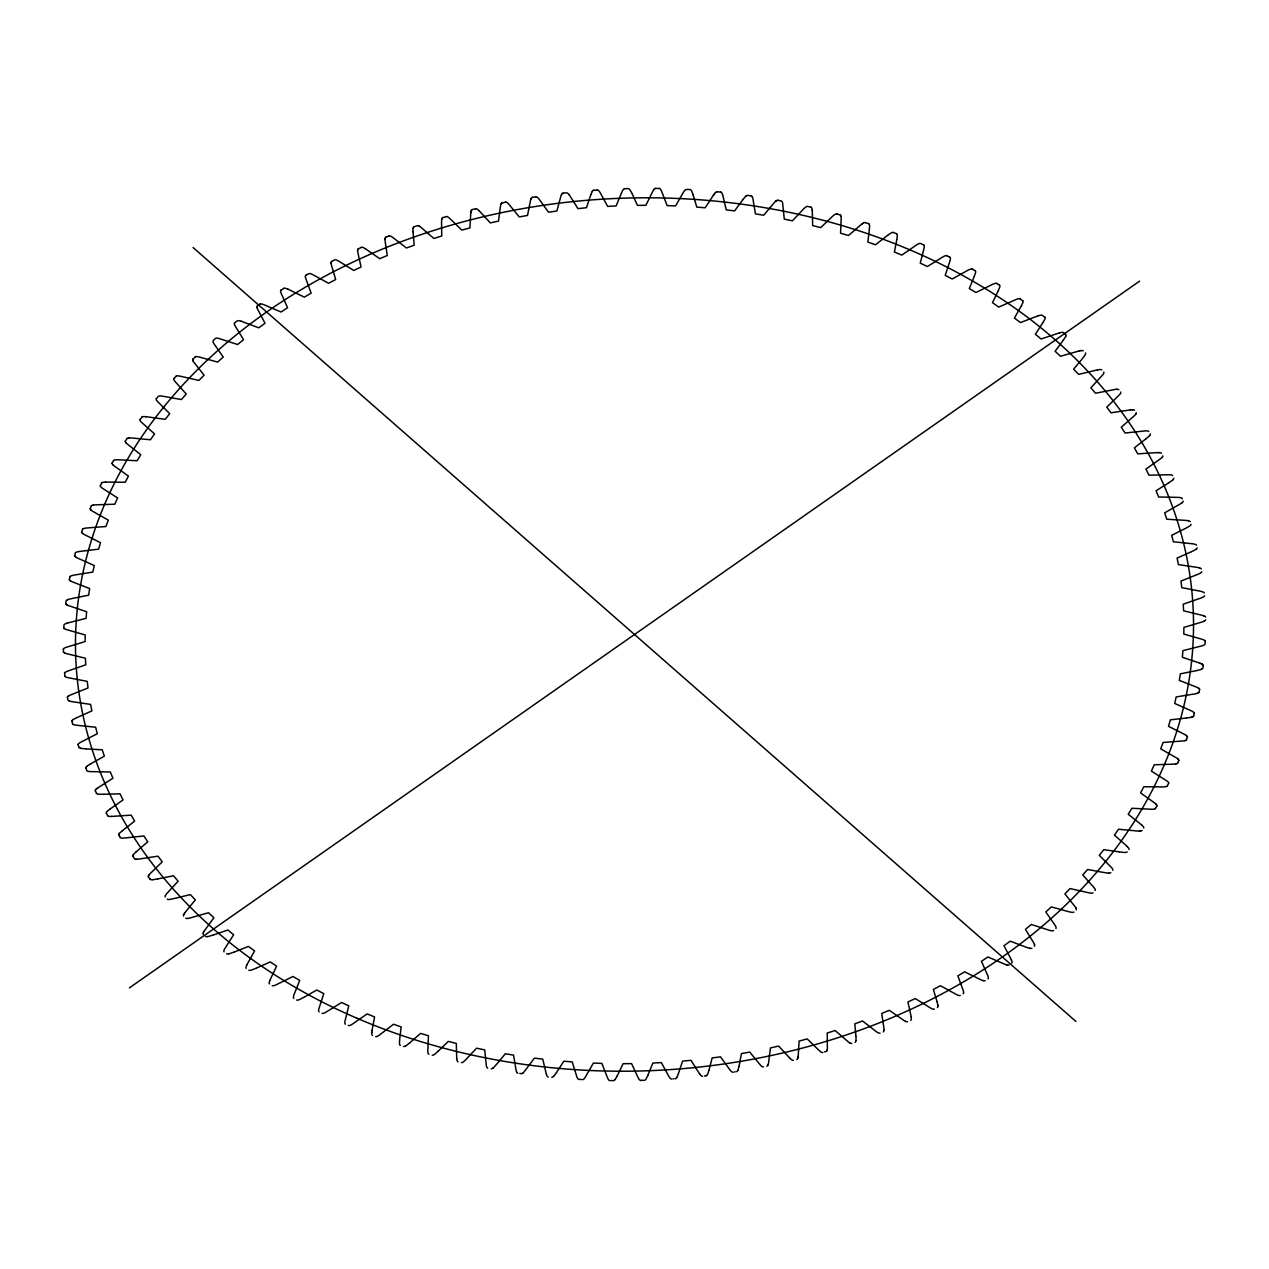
<?xml version="1.0" encoding="UTF-8"?>
<svg xmlns="http://www.w3.org/2000/svg" width="1269" height="1269" viewBox="0 0 1269 1269"><rect width="100%" height="100%" fill="white"/><g stroke="black" fill="none" stroke-linecap="round" stroke-linejoin="round"><path stroke-width="1.5" d="M441.549 222.567L441.612 220.616A20.812 16.243 -2.5 0 1 441.786 219.029L441.802 218.998M441.533 222.741L441.755 235.971L433.855 238.477L420.816 227.199A20.812 16.243 -2.5 0 0 419.325 226.136L419.293 226.12M63.815 627.695L63.942 625.014A2.855 2.221 -2.5 0 1 65.353 623.809A20.812 16.243 -2.5 0 1 67.241 623.158M1205.185 641.305L1205.058 643.986A2.855 2.221 -2.5 0 1 1203.646 645.191A20.812 16.243 -2.5 0 1 1201.759 645.905L1182.93 650.648L1182.359 657.263L1200.268 663.306M357.588 250.294L357.588 250.326A20.812 16.243 -2.5 0 0 357.747 251.912L361.062 266.998L353.75 270.456L338.506 261.017A20.812 16.243 -2.5 0 0 336.808 260.161L336.777 260.161A2.855 2.221 -2.5 0 0 334.635 259.859L331.764 261.462M399.592 1040.152L401.178 1026.938L393.533 1024.226L379.368 1035.107A20.812 16.243 -2.5 0 1 377.765 1036.123L377.765 1036.123A2.855 2.221 -2.5 0 1 375.64 1036.646M399.576 1040.501L399.465 1042.277A20.812 16.243 -2.5 0 0 399.545 1043.879A2.855 2.221 -2.5 0 0 400.322 1045.45M869.376 229.372L867.822 242.062L875.467 244.774L887.618 235.336M869.376 229.197L869.535 226.723A20.812 16.243 -2.5 0 0 869.535 225.136A2.855 2.221 -2.5 0 0 868.678 223.55M65.798 603.552L66.115 600.887A2.855 2.221 -2.5 0 1 67.606 599.729M384.951 238.731L384.967 238.699A20.812 16.243 -2.5 0 0 384.999 240.317L387.267 255.529L379.732 258.686L365.171 248.597M371.817 1032.22L372.055 1030.46M884.033 1030.301L884.049 1030.269A20.812 16.243 -2.5 0 0 884.001 1028.683L881.733 1013.471L889.268 1010.314L903.829 1020.403A20.812 16.243 -2.5 0 0 905.447 1021.323M1203.202 665.448L1202.885 668.113A2.855 2.221 -2.5 0 1 1201.394 669.271M470.815 212.573L469.895 227.928L461.837 230.101L449.607 218.284A20.812 16.243 -2.5 0 0 448.211 217.158A2.855 2.221 -2.5 0 0 446.18 216.491M798.185 1056.427L799.105 1041.072L807.163 1038.899L819.393 1050.716A20.812 16.243 -2.5 0 0 820.789 1051.842L820.837 1051.858A2.855 2.221 -2.5 0 0 822.82 1052.509M372.103 1030.095L374.593 1016.961L367.169 1013.915L352.274 1024.194A20.812 16.243 -2.5 0 1 350.609 1025.146A2.855 2.221 -2.5 0 1 348.452 1025.574L348.293 1025.352M896.802 239.603L894.407 252.039L901.831 255.085L916.726 244.806A20.812 16.243 -2.5 0 1 918.391 243.854L918.439 243.838A2.855 2.221 -2.5 0 1 920.548 243.426L923.483 244.869M896.85 239.254L897.183 236.78A20.812 16.243 -2.5 0 0 897.278 235.193A2.855 2.221 -2.5 0 0 896.548 233.575M69.446 579.505L69.954 576.856M413.059 228.277L413.059 228.246A20.812 16.243 -2.5 0 0 412.98 229.879L413.028 231.64M855.941 1040.754L855.941 1040.723A20.812 16.243 -2.5 0 0 856.02 1039.121L855.941 1036.472M1199.554 689.495L1199.046 692.144M923.515 250.643L924.054 248.01A20.812 16.243 -2.5 0 0 924.26 246.424A2.855 2.221 -2.5 0 0 923.642 244.774M923.483 250.818L920.231 263.143L927.433 266.506L942.994 256.846A20.812 16.243 -2.5 0 1 944.723 255.973L944.77 255.957A2.855 2.221 -2.5 0 1 946.896 255.64M739.113 1065.992L741.477 1053.556L749.757 1052.08L760.242 1064.881A20.812 16.243 -2.5 0 0 761.495 1066.119L761.527 1066.15A2.855 2.221 -2.5 0 0 763.415 1066.959M739.034 1066.341L738.431 1068.768A20.812 16.243 -2.5 0 1 737.923 1070.322L737.923 1070.322M74.76 555.616L75.442 552.983M1194.24 713.384L1193.558 716.017M827.198 1050.002L827.198 1049.971A20.812 16.243 -2.5 0 0 827.372 1048.384L827.245 1033.029L835.145 1030.523L848.184 1041.801A20.812 16.243 -2.5 0 0 849.675 1042.864L849.707 1042.88M949.418 262.794L950.084 260.367A20.812 16.243 -2.5 0 0 950.402 258.797L950.402 258.765A2.855 2.221 -2.5 0 0 949.894 257.115M949.371 262.969L945.215 275.341L952.162 278.99L968.358 270.011A20.812 16.243 -2.5 0 1 970.198 269.25A2.855 2.221 -2.5 0 1 972.34 268.949M708.879 1070.465L712.147 1057.949L720.506 1056.823L730.087 1070.084A20.812 16.243 -2.5 0 0 731.309 1071.353A2.855 2.221 -2.5 0 0 733.085 1072.289M708.816 1070.639L708.054 1073.051A20.812 16.243 -2.5 0 1 707.452 1074.573L707.42 1074.605M81.708 531.949L82.564 529.363M1187.292 737.051L1186.436 739.637M471.1 211.003L471.116 210.971A20.812 16.243 -2.5 0 0 470.815 212.573M797.884 1058.029L797.9 1057.997A20.812 16.243 -2.5 0 0 798.185 1056.427M974.291 276.404L969.294 288.586L975.972 292.536L992.739 284.24A20.812 16.243 -2.5 0 1 994.626 283.558A2.855 2.221 -2.5 0 1 996.784 283.352M974.338 276.23L975.179 273.834A20.812 16.243 -2.5 0 0 975.607 272.264L975.607 272.232A2.855 2.221 -2.5 0 0 975.211 270.567M590.878 194.665L591.544 192.967A20.812 16.243 -2.5 0 1 592.258 191.46L592.29 191.429M678.455 1073.479L682.579 1061.122L691.002 1060.345L699.631 1074.002M590.735 194.998L586.468 207.704L577.998 208.655L569.369 194.998M678.392 1073.653L677.456 1076.033A20.812 16.243 -2.5 0 1 676.742 1077.54L676.71 1077.571M90.273 508.599L91.32 506.045M1178.727 760.401L1177.68 762.955M500.89 204.214L500.906 204.166A20.812 16.243 -2.5 0 0 500.509 205.768L498.511 221.092L490.326 222.916L478.952 210.575M269.726 980.651L276.61 966.153L270.234 961.918L256.37 968.12M768.094 1064.834L768.11 1064.786A20.812 16.243 -2.5 0 0 768.491 1063.232L770.489 1047.908L778.674 1046.084L790.048 1058.425M203.262 932.699L203.278 932.667A20.812 16.243 -2.5 0 1 204.166 931.256M1065.722 336.333L1065.738 336.301A20.812 16.243 -2.5 0 1 1064.881 337.792L1063.422 340.013M998.211 290.871L999.274 288.349A20.812 16.243 -2.5 0 0 999.813 286.794L999.813 286.762A2.855 2.221 -2.5 0 0 999.544 285.081M998.132 291.045L992.485 302.672L998.766 307.082L1016.072 299.5A20.812 16.243 -2.5 0 1 1017.944 298.834L1017.992 298.834A2.855 2.221 -2.5 0 1 1020.165 298.77M621.477 192.951L622.27 191.27A20.812 16.243 -2.5 0 1 623.079 189.811L623.111 189.779A2.855 2.221 -2.5 0 1 624.665 188.573M621.318 193.285L616.115 205.975L607.661 206.387L599.999 192.365A20.812 16.243 -2.5 0 0 598.952 191A2.855 2.221 -2.5 0 0 597.334 189.906M647.92 1075.224L652.885 1063.025L661.339 1062.613L669.001 1076.635A20.812 16.243 -2.5 0 0 670.048 1078A2.855 2.221 -2.5 0 0 671.666 1079.094M647.84 1075.382L646.809 1077.555A20.812 16.243 -2.5 0 1 645.921 1079.189L645.889 1079.221A2.855 2.221 -2.5 0 1 644.335 1080.427M100.441 485.615L101.663 483.092M246.694 965.122L254.577 950.925L248.502 946.42L234.257 952.036M1168.559 783.385L1167.337 785.908M531.077 198.678L531.092 198.646A20.812 16.243 -2.5 0 0 530.569 200.232L527.523 215.444L519.243 216.92L508.758 204.119A20.812 16.243 -2.5 0 0 507.505 202.881L507.473 202.85A2.855 2.221 -2.5 0 0 505.585 202.041M183.529 916.075A2.855 2.221 -2.5 0 1 183.815 914.41L183.751 914.346M1021.148 306.194L1022.306 303.878A20.812 16.243 -2.5 0 0 1022.941 302.355L1022.957 302.323A2.855 2.221 -2.5 0 0 1022.798 300.626M1021.069 306.352L1014.423 318.075L1020.498 322.58L1038.28 315.727M617.321 1075.668L623.127 1063.692L631.581 1063.628L638.259 1077.968A20.812 16.243 -2.5 0 0 639.211 1079.38A2.855 2.221 -2.5 0 0 640.75 1080.538L641.051 1080.379M617.242 1075.826L615.973 1078.111A20.812 16.243 -2.5 0 1 615.068 1079.554L615.053 1079.554M112.18 463.058L113.575 460.599M1156.741 806.085L1155.424 808.401M561.58 194.395L561.564 194.427A20.812 16.243 -2.5 0 0 560.961 195.949L556.853 211.051L548.494 212.177L538.913 198.916A20.812 16.243 -2.5 0 0 537.691 197.647A2.855 2.221 -2.5 0 0 535.915 196.711M1042.69 322.96L1035.361 334.239L1041.103 338.997L1059.314 332.906M1042.785 322.802L1044.197 320.375A20.812 16.243 -2.5 0 0 1044.942 318.884L1044.942 318.836A2.855 2.221 -2.5 0 0 1044.91 317.139M125.441 441.009L127.011 438.614M204.103 931.208L213.89 917.725L208.497 912.712L189.906 918.042A20.812 16.243 -2.5 0 1 187.939 918.455L187.923 918.439M148.267 876.99A2.855 2.221 -2.5 0 1 148.774 875.356L148.711 875.277M1063.311 340.171L1055.11 351.275L1060.503 356.288L1079.094 350.958M715.415 192.618L715.383 192.65A20.812 16.243 -2.5 0 0 714.288 193.998L713.384 195.252M713.828 194.617L705.199 207.783L696.792 207.117L693.144 194.982M556.504 1072.511L563.801 1061.217L572.208 1061.883L576.84 1076.731A20.812 16.243 -2.5 0 0 577.49 1078.222L577.522 1078.253A2.855 2.221 -2.5 0 0 578.95 1079.507M556.393 1072.67L554.712 1075.002A20.812 16.243 -2.5 0 1 553.617 1076.35L553.585 1076.382M140.209 419.531L141.922 417.2M184.687 912.919L195.378 899.848L190.334 894.613L171.426 899.15A20.812 16.243 -2.5 0 1 169.427 899.483A2.855 2.221 -2.5 0 1 167.254 899.166M133.277 854.687L133.308 854.656A20.812 16.243 -2.5 0 1 134.53 853.371L135.973 851.991M1135.723 414.313L1135.692 414.344A20.812 16.243 -2.5 0 1 1134.47 415.629L1121.257 427.225L1125.127 433.046L1144.654 430.937A20.812 16.243 -2.5 0 1 1146.684 430.873L1146.732 430.873A2.855 2.221 -2.5 0 1 1148.762 431.444M1082.473 358.54L1073.622 369.152L1078.666 374.387L1097.574 369.85M1082.933 357.921L1084.313 356.081A20.812 16.243 -2.5 0 0 1085.265 354.654L1085.265 354.622A2.855 2.221 -2.5 0 0 1085.471 352.925M743.253 199.154L744.602 197.504A20.812 16.243 -2.5 0 1 745.791 196.203L745.839 196.172M743.142 199.312L734.592 210.892L726.249 209.877L722.727 195.014M156.42 398.688L158.292 396.42A2.855 2.221 -2.5 0 1 160.275 395.944A20.812 16.243 -2.5 0 1 162.305 396.134L181.404 399.545L186.257 394.04L175.106 381.588A20.812 16.243 -2.5 0 1 174.107 380.208L174.091 380.177A2.855 2.221 -2.5 0 1 173.837 378.495M653.947 189.446L653.963 189.414A20.812 16.243 -2.5 0 0 653.027 190.889L645.873 205.308L637.419 205.372L632.184 193.792M119.349 833.432L119.381 833.4A20.812 16.243 -2.5 0 1 120.714 832.21L122.062 830.973M1149.619 435.6L1149.651 435.568A20.812 16.243 -2.5 0 1 1148.318 436.837L1146.161 438.677M496.782 1064.104L505.316 1053.762L513.548 1055.126L516.086 1070.306A20.812 16.243 -2.5 0 0 516.531 1071.845L516.562 1071.877M496.385 1064.532L494.387 1066.721A20.812 16.243 -2.5 0 1 493.118 1067.975L493.102 1067.975M174.027 378.527L176.058 376.354M106.929 811.573L106.945 811.541A20.812 16.243 -2.5 0 1 108.341 810.368L109.975 809.114M1162.055 457.459L1162.071 457.427A20.812 16.243 -2.5 0 1 1160.659 458.632L1145.955 469.07L1148.984 475.193L1168.638 474.749A20.812 16.243 -2.5 0 1 1170.668 474.844L1170.716 474.86A2.855 2.221 -2.5 0 1 1172.651 475.605M192.999 359.127L195.172 357.033M96.047 789.207L96.079 789.175A20.812 16.243 -2.5 0 1 97.57 788.112M1172.953 479.793L1172.921 479.825A20.812 16.243 -2.5 0 1 1171.461 480.951L1169.05 482.601M136.132 851.848L147.743 841.775L143.873 835.954L124.346 838.063A20.812 16.243 -2.5 0 1 122.316 838.127A2.855 2.221 -2.5 0 1 120.238 837.556M438.138 1051.224L448.338 1041.373L456.317 1043.435L456.729 1058.774M437.979 1051.366L435.711 1053.365A20.812 16.243 -2.5 0 1 434.268 1054.507A2.855 2.221 -2.5 0 1 432.221 1055.205M523.161 1072.828L523.193 1072.797A20.812 16.243 -2.5 0 0 524.398 1071.496L534.408 1058.108L542.751 1059.123L546.336 1074.161M86.752 766.381L86.784 766.365A20.812 16.243 -2.5 0 1 88.322 765.302L89.925 764.303M1188.403 520.718L1188.355 520.718A20.812 16.243 -2.5 0 0 1186.372 520.433L1166.798 519.211L1164.641 512.866L1180.678 503.698A20.812 16.243 -2.5 0 0 1182.232 502.651L1182.248 502.619M122.379 830.703L134.657 821.122L131.215 815.142L111.577 816.427M1145.844 438.947L1134.343 447.878L1137.785 453.858L1157.423 452.573M860.35 225.311L861.794 224.169M409.935 1042.674L420.626 1033.378L428.446 1035.774L427.796 1051.144A20.812 16.243 -2.5 0 0 428.002 1052.747A2.855 2.221 -2.5 0 0 428.874 1054.269M860.033 225.565L848.517 235.479L840.554 233.226L841.204 217.856A20.812 16.243 -2.5 0 0 841.093 216.285L841.077 216.285M409.601 1042.928L407.365 1044.704A20.812 16.243 -2.5 0 1 405.683 1045.926L405.683 1045.91M234.749 322.786L237.192 320.883A2.855 2.221 -2.5 0 1 239.254 320.74A20.812 16.243 -2.5 0 1 241.173 321.279M775.898 201.025L775.93 201.01A20.812 16.243 -2.5 0 0 774.613 202.279L763.684 215.238L755.452 213.874L752.914 198.694A20.812 16.243 -2.5 0 0 752.469 197.155L752.454 197.155M110.292 808.861L123.045 799.93L120.016 793.807L104.201 794.267M887.951 235.098L889.632 233.893A20.812 16.243 -2.5 0 1 891.298 232.909A2.855 2.221 -2.5 0 1 893.36 232.354M257.417 305.972L259.986 304.163M97.539 788.049L112.941 778.246L110.34 771.996L90.702 771.615A20.812 16.243 -2.5 0 1 88.687 771.425L88.64 771.409A2.855 2.221 -2.5 0 1 86.768 770.584L85.959 767.935M129.375 987.885L1139.625 281.115M72.999 719.65L73.031 719.618A20.812 16.243 -2.5 0 1 74.697 718.698L76.632 717.746M1195.969 549.382L1196.001 549.35A20.812 16.243 -2.5 0 1 1194.303 550.302L1191.591 551.634M1168.717 482.839L1156.059 490.754L1158.66 497.004L1178.298 497.385A20.812 16.243 -2.5 0 1 1180.344 497.638A2.855 2.221 -2.5 0 1 1182.232 498.416L1182.2 498.844M281.179 290.109L283.875 288.412M67.289 697.268A2.855 2.221 -2.5 0 1 68.621 695.935L68.621 695.856M90.289 764.081L104.359 756.134L102.202 749.789L86.451 748.916M305.988 275.262L308.795 273.676A2.855 2.221 -2.5 0 1 310.857 273.803A20.812 16.243 -2.5 0 1 312.634 274.58L328.592 283.288L335.666 279.529L331.304 264.634A20.812 16.243 -2.5 0 1 331.035 263.064L331.05 263.064M863.317 223.09L863.364 223.058A20.812 16.243 -2.5 0 0 861.873 224.201M1185.5 528.396L1188.307 526.841A20.812 16.243 -2.5 0 0 1189.91 525.858L1189.941 525.826A2.855 2.221 -2.5 0 0 1191.036 524.335M1185.135 528.602L1171.668 535.328L1173.381 541.768L1192.812 543.814A20.812 16.243 -2.5 0 1 1194.795 544.242A2.855 2.221 -2.5 0 1 1196.572 545.162M303.878 997.323L316.838 990.01L323.785 993.659L318.916 1008.633A20.812 16.243 -2.5 0 0 318.598 1010.203A2.855 2.221 -2.5 0 0 319.106 1011.885M303.497 997.513L300.642 998.989A20.812 16.243 -2.5 0 1 298.865 999.798A2.855 2.221 -2.5 0 1 296.66 1000.051M1204.265 621.16L1204.233 621.176A20.812 16.243 -2.5 0 1 1202.393 621.873L1183.898 627.409L1183.787 634.024L1202.092 639.29A20.812 16.243 -2.5 0 1 1203.916 639.973L1203.948 639.988A2.855 2.221 -2.5 0 1 1205.376 641.257M76.822 717.651L91.876 710.926L90.622 704.406L71.381 701.551A20.812 16.243 -2.5 0 1 69.446 701.107L69.446 701.091M1191.21 551.825L1177.124 558.074L1178.378 564.594L1197.619 567.449A20.812 16.243 -2.5 0 1 1199.57 567.957L1199.602 567.909M358.429 248.756L361.427 247.423M255.973 968.279L252.928 969.5A20.812 16.243 -2.5 0 1 251.056 970.166A2.855 2.221 -2.5 0 1 248.835 970.23M385.887 237.192L388.98 235.986M67.574 599.666L67.606 599.65A20.812 16.243 -2.5 0 1 69.541 599.095L71.492 598.635M1201.394 669.35L1201.426 669.334A20.812 16.243 -2.5 0 1 1199.459 669.905L1196.413 670.635M233.829 952.178L230.72 953.273A20.812 16.243 -2.5 0 1 228.801 953.844L228.801 953.844M414.091 226.786L417.247 225.708A2.855 2.221 -2.5 0 1 419.214 226.183M1197.476 693.318L1197.508 693.302A20.812 16.243 -2.5 0 1 1195.509 693.794L1176.189 696.935L1174.697 703.454L1191.623 710.989A20.812 16.243 -2.5 0 1 1193.257 711.972A2.855 2.221 -2.5 0 1 1194.446 713.352M213.081 935.079L227.897 930.003L233.639 934.761L224.803 948.625A20.812 16.243 -2.5 0 0 224.058 950.116A2.855 2.221 -2.5 0 0 224.09 951.861M212.669 935.205L209.686 936.094A20.812 16.243 -2.5 0 1 207.735 936.585L207.688 936.585M442.944 217.586L446.165 216.634M67.241 623.095L86.07 618.352L86.641 611.737L68.732 605.694A20.812 16.243 -2.5 0 1 66.971 604.948L66.971 604.932M825.262 1051.652L824.453 1051.89M1191.908 717.128L1191.94 717.112A20.812 16.243 -2.5 0 1 1189.925 717.508L1186.801 717.968M472.354 209.591L475.621 208.798M1184.691 740.684L1184.738 740.668A2.855 2.221 -2.5 0 0 1186.578 739.732M71.936 598.524L88.64 595.161L89.671 588.578L72.238 581.773A20.812 16.243 -2.5 0 1 70.525 580.948L70.525 580.932M1195.985 670.73L1180.36 673.839L1179.329 680.422L1196.762 687.227A20.812 16.243 -2.5 0 1 1198.459 688.115L1198.507 688.084M502.238 202.866L505.554 202.199M93.081 505.094L93.113 505.078A20.812 16.243 -2.5 0 1 95.143 504.856L114.797 504.205L117.605 497.908L102.519 488.311A20.812 16.243 -2.5 0 1 101.092 487.217A2.855 2.221 -2.5 0 1 100.251 485.615M1175.919 763.906L1175.887 763.922A20.812 16.243 -2.5 0 1 1173.857 764.144L1154.203 764.795L1151.395 771.092L1166.481 780.689A20.812 16.243 -2.5 0 1 1167.908 781.783L1167.924 781.815A2.855 2.221 -2.5 0 1 1168.749 783.385M157.864 878.909L173.488 875.753L178.136 881.194L166.572 893.804A20.812 16.243 -2.5 0 0 165.589 895.248A2.855 2.221 -2.5 0 0 165.208 896.913M157.642 878.941L154.31 879.496A20.812 16.243 -2.5 0 1 152.296 879.734L152.296 879.718M532.504 197.393L535.867 196.854M79.075 551.492L98.585 549.176L100.505 542.704L84.151 534.455A20.812 16.243 -2.5 0 1 82.58 533.488L82.548 533.456M735.243 1071.813L734.402 1071.94M1186.356 718.032L1170.415 719.824L1168.495 726.296L1184.849 734.545A20.812 16.243 -2.5 0 1 1186.42 735.512L1186.452 735.544M563.071 193.189L566.466 192.809A2.855 2.221 -2.5 0 1 568.195 193.681A20.812 16.243 -2.5 0 1 569.273 195.014M1081.077 350.561L1081.125 350.545A20.812 16.243 -2.5 0 0 1079.142 351.021M705.294 1075.874L704.438 1075.969M1130.393 409.887L1111.025 412.822L1106.758 407.19L1119.163 395.056A20.812 16.243 -2.5 0 0 1120.289 393.723L1120.305 393.691A2.855 2.221 -2.5 0 0 1120.733 392.01M593.844 190.302L597.255 190.064M673.871 1078.793L673.014 1078.856M128.93 437.884L128.978 437.884A20.812 16.243 -2.5 0 1 131.008 437.932L150.472 439.756L154.532 433.887L141.827 422.609A20.812 16.243 -2.5 0 1 140.51 421.197A2.855 2.221 -2.5 0 1 140.002 419.516M1140.022 831.116L1140.07 831.116A20.812 16.243 -2.5 0 1 1137.992 831.068L1118.528 829.244L1114.468 835.113L1127.3 846.518M624.745 188.7L628.171 188.605A2.855 2.221 -2.5 0 1 629.757 189.62A20.812 16.243 -2.5 0 1 630.645 191.048L631.93 193.316M105.549 482.077L125.203 482.252L128.439 476.081L114.067 465.85A20.812 16.243 -2.5 0 1 112.719 464.692M1116.704 389.282L1116.752 389.282A20.812 16.243 -2.5 0 0 1114.69 389.52L1095.512 393.247L1090.864 387.806L1102.428 375.196A20.812 16.243 -2.5 0 0 1103.459 373.816L1103.475 373.768A2.855 2.221 -2.5 0 0 1103.792 372.087M643.399 1080.316L642.542 1080.347M642.114 1080.347L641.257 1080.379M103.757 794.267L100.362 794.251A20.812 16.243 -2.5 0 1 98.332 794.156A2.855 2.221 -2.5 0 1 96.349 793.395M655.676 188.415L659.087 188.478M136.529 859.256L136.576 859.256A20.812 16.243 -2.5 0 0 138.607 859.097L157.975 856.178L162.242 861.81L149.837 873.944A20.812 16.243 -2.5 0 0 148.759 875.34M612.895 1080.569L612.039 1080.569M611.61 1080.553L610.754 1080.538M1108.694 873.135L1108.646 873.135A20.812 16.243 -2.5 0 1 1106.647 872.913L1103.332 872.422M581.392 1079.491L580.536 1079.443M580.123 1079.427L579.267 1079.38M85.991 748.869L82.628 748.567A20.812 16.243 -2.5 0 1 80.645 748.298L80.597 748.282M717.255 191.778L720.633 192.111M1159.454 452.605L1159.501 452.605A2.855 2.221 -2.5 0 1 1161.484 453.271M145.967 416.676L165.256 419.341L169.713 413.646L157.705 401.686A20.812 16.243 -2.5 0 1 156.61 400.37A2.855 2.221 -2.5 0 1 156.214 398.656M1119.686 851.959L1123.033 852.324A20.812 16.243 -2.5 0 0 1125.064 852.451L1125.111 852.435A2.855 2.221 -2.5 0 0 1127.189 851.927M1119.242 851.911L1103.744 849.659L1099.287 855.354L1111.295 867.314A20.812 16.243 -2.5 0 1 1112.39 868.63L1112.405 868.678A2.855 2.221 -2.5 0 1 1112.786 870.344M520.639 1073.511L519.814 1073.4M751.074 195.886L747.727 195.394A2.855 2.221 -2.5 0 0 745.918 196.219M1102.888 872.358L1087.596 869.455L1082.743 874.96L1093.894 887.412A20.812 16.243 -2.5 0 1 1094.893 888.792L1094.909 888.823A2.855 2.221 -2.5 0 1 1095.163 890.505M777.865 200.312L781.165 200.93A2.855 2.221 -2.5 0 1 782.354 202.247A20.812 16.243 -2.5 0 1 782.719 203.817L784.29 219.109L792.411 220.822L804.197 208.338A20.812 16.243 -2.5 0 1 805.641 207.148A2.855 2.221 -2.5 0 1 807.56 206.355L810.843 207.259M1029.667 948.324L1029.698 948.324A20.812 16.243 -2.5 0 1 1027.763 947.769L1010.203 941.17L1003.985 945.754L1011.393 959.856M1006.856 964.948L1006.904 964.963A20.812 16.243 -2.5 0 1 1005.016 964.313L987.948 956.969L981.429 961.299L987.837 975.702A20.812 16.243 -2.5 0 1 988.25 977.289A2.855 2.221 -2.5 0 1 987.996 978.97M836.794 213.953L839.983 214.842M983.015 980.62L982.967 980.604A20.812 16.243 -2.5 0 1 981.159 979.906L964.662 971.832L957.857 975.877L963.25 990.566A20.812 16.243 -2.5 0 1 963.631 992.12L963.615 992.152M865.41 222.63L868.535 223.661M241.237 321.216L258.797 327.83L265.015 323.246L257.607 309.144A20.812 16.243 -2.5 0 1 257.02 307.637L257.036 307.637M893.344 232.513L896.39 233.67M1204.138 615.877L1204.17 615.893A20.812 16.243 -2.5 0 0 1202.266 615.338L1183.596 610.786L1183.247 604.187L1201.346 597.889A20.812 16.243 -2.5 0 0 1203.139 597.112L1203.171 597.08A2.855 2.221 -2.5 0 0 1204.551 595.748M287.841 289.094L304.338 297.168L311.143 293.123L305.75 278.434A20.812 16.243 -2.5 0 1 305.369 276.88L305.385 276.88M64.83 653.107L64.862 653.123A20.812 16.243 -2.5 0 0 66.734 653.725L85.404 658.214L85.753 664.813L67.654 671.111A20.812 16.243 -2.5 0 0 65.861 671.951A2.855 2.221 -2.5 0 0 64.449 673.252M905.447 1021.323L905.495 1021.339A2.855 2.221 -2.5 0 0 907.605 1021.719M946.864 255.783L949.72 257.21M972.292 269.107L975.036 270.646M1202.029 664.068L1202.06 664.084A20.812 16.243 -2.5 0 0 1200.252 663.37M996.736 283.495L999.369 285.16M1020.102 298.929L1022.608 300.69M75.696 557.075L75.728 557.091A20.812 16.243 -2.5 0 0 77.377 557.995L94.303 565.546L92.811 572.065L73.491 575.206A20.812 16.243 -2.5 0 0 71.524 575.745A2.855 2.221 -2.5 0 0 69.779 576.776M1044.72 317.202L1042.341 315.331A2.855 2.221 -2.5 0 0 1040.279 315.22A20.812 16.243 -2.5 0 0 1038.343 315.775M1063.39 332.684L1065.627 334.651M1177.949 758.846L1177.981 758.862A20.812 16.243 -2.5 0 0 1176.426 757.863L1160.723 748.853L1163.086 742.476L1182.692 740.985A20.812 16.243 -2.5 0 0 1184.707 740.684M91.019 510.138L91.051 510.154A20.812 16.243 -2.5 0 0 92.542 511.201L108.277 520.147L105.914 526.524L86.308 528.015A20.812 16.243 -2.5 0 0 84.277 528.38A2.855 2.221 -2.5 0 0 82.422 529.268M193.047 247.518L1075.953 1021.482M1141.862 825.12L1128.236 814.27L1131.885 808.258L1151.475 809.257A20.812 16.243 -2.5 0 0 1153.505 809.21L1153.553 809.194A2.855 2.221 -2.5 0 0 1155.567 808.512M125.853 442.627L125.885 442.659A2.855 2.221 -2.5 0 1 125.25 441.009M150.265 879.195L148.457 876.958M134.577 858.637L132.944 856.337M120.269 837.286L118.889 835.05M107.579 815.475L106.358 813.175M96.507 793.284L95.365 790.793M1076.049 908.192L1076.064 908.223A20.812 16.243 -2.5 0 0 1075.144 906.78L1064.897 893.852L1070.1 888.554L1088.865 892.837A20.812 16.243 -2.5 0 0 1090.848 893.122L1090.896 893.122A2.855 2.221 -2.5 0 0 1093.037 892.789M192.936 360.777L192.951 360.808A20.812 16.243 -2.5 0 0 193.856 362.22L204.103 375.148L198.9 380.446L180.135 376.163A20.812 16.243 -2.5 0 0 178.152 375.878A2.855 2.221 -2.5 0 0 175.963 376.211M693.08 194.807L692.16 192.269A20.812 16.243 -2.5 0 0 691.51 190.778A2.855 2.221 -2.5 0 0 690.05 189.493L686.545 189.446A2.855 2.221 -2.5 0 0 684.848 190.398L684.737 190.398A20.812 16.243 -2.5 0 0 683.721 191.793L675.6 205.911L667.145 205.61L661.498 191A20.812 16.243 -2.5 0 0 660.641 189.541A2.855 2.221 -2.5 0 0 659.182 188.335M78.948 747.282L78.155 744.697M1053.508 930.621A2.855 2.221 -2.5 0 1 1051.382 930.7L1051.303 930.764A20.812 16.243 -2.5 0 1 1049.368 930.304L1031.348 924.466L1025.447 929.305L1033.838 943.057A20.812 16.243 -2.5 0 1 1034.473 944.58L1034.536 944.564M234.464 324.436L234.479 324.467A20.812 16.243 -2.5 0 0 235.162 325.943L243.553 339.695L237.652 344.533L219.632 338.696A20.812 16.243 -2.5 0 0 217.697 338.22A2.855 2.221 -2.5 0 0 215.492 338.379L213.255 340.52A2.855 2.221 -2.5 0 0 213.176 342.138A20.812 16.243 -2.5 0 0 213.89 343.661L223.217 357.017L217.665 362.093L199.249 357.017A20.812 16.243 -2.5 0 0 197.282 356.637A2.855 2.221 -2.5 0 0 195.077 356.89M936.982 1001.431L933.334 989.471L940.408 985.712L956.303 994.468A20.812 16.243 -2.5 0 0 958.047 995.245L958.095 995.261A2.855 2.221 -2.5 0 0 960.252 995.467M937.109 1001.939L937.696 1004.366M72.603 723.742L72 721.125M911.253 1017.088L907.938 1002.002L915.25 998.544L930.494 1007.983A20.812 16.243 -2.5 0 0 932.192 1008.839L932.223 1008.839A2.855 2.221 -2.5 0 0 934.365 1009.141M67.479 697.3L67.891 699.949A2.855 2.221 -2.5 0 0 69.43 701.011M812.271 210.226L812.683 225.565L820.662 227.627L833.289 215.635A20.812 16.243 -2.5 0 1 834.812 214.509A2.855 2.221 -2.5 0 1 836.779 213.795M64.862 675.965L64.624 673.3M855.925 1036.297L854.814 1023.813L862.539 1020.99L876.356 1031.681A20.812 16.243 -2.5 0 0 877.91 1032.68L877.958 1032.696A2.855 2.221 -2.5 0 0 880.036 1033.172M413.044 231.989L414.186 245.187L406.461 248.01L392.644 237.319A20.812 16.243 -2.5 0 0 391.011 236.351A2.855 2.221 -2.5 0 0 388.964 235.828M937.95 1005.936L937.965 1005.968A20.812 16.243 -2.5 0 0 937.617 1004.398M63.498 651.854L63.45 649.189M283.828 288.269A2.855 2.221 -2.5 0 1 285.937 288.444A20.812 16.243 -2.5 0 1 287.762 289.142M305.48 276.832A2.855 2.221 -2.5 0 1 305.829 275.183M365.091 248.645A20.812 16.243 -2.5 0 0 363.473 247.709A2.855 2.221 -2.5 0 0 361.395 247.281M331.13 263.016A2.855 2.221 -2.5 0 1 331.606 261.382M357.699 250.294A2.855 2.221 -2.5 0 1 358.27 248.676M385.062 238.683A2.855 2.221 -2.5 0 1 385.744 237.097M413.155 228.246A2.855 2.221 -2.5 0 1 413.948 226.691M478.873 210.606A20.812 16.243 -2.5 0 0 477.541 209.417A2.855 2.221 -2.5 0 0 475.653 208.639M441.898 218.998A2.855 2.221 -2.5 0 1 442.802 217.475M471.211 210.971A2.855 2.221 -2.5 0 1 472.227 209.48M501.001 204.182A2.855 2.221 -2.5 0 1 502.112 202.739M531.188 198.662A2.855 2.221 -2.5 0 1 532.393 197.266M561.675 194.411A2.855 2.221 -2.5 0 1 562.976 193.062M592.369 191.46A2.855 2.221 -2.5 0 1 593.765 190.16M654.058 189.446A2.855 2.221 -2.5 0 1 655.613 188.272M722.569 194.839A20.812 16.243 -2.5 0 0 722.029 193.316A2.855 2.221 -2.5 0 0 720.744 191.984M715.51 192.666A2.855 2.221 -2.5 0 1 717.207 191.619M751.185 195.743A2.855 2.221 -2.5 0 1 752.343 197.139M812.176 210.21A20.812 16.243 -2.5 0 0 811.954 208.624A2.855 2.221 -2.5 0 0 810.97 207.148M776.009 201.057A2.855 2.221 -2.5 0 1 777.834 200.169M840.126 214.731A2.855 2.221 -2.5 0 1 840.966 216.253M863.428 223.122A2.855 2.221 -2.5 0 1 865.41 222.472M1059.361 332.954A20.812 16.243 -2.5 0 1 1061.312 332.462A2.855 2.221 -2.5 0 1 1063.47 332.541M1065.817 334.604A2.855 2.221 -2.5 0 1 1065.659 336.269M1081.14 350.625A2.855 2.221 -2.5 0 1 1083.266 350.767M1097.622 369.913A20.812 16.243 -2.5 0 1 1099.62 369.58A2.855 2.221 -2.5 0 1 1101.746 369.834M1116.768 389.345A2.855 2.221 -2.5 0 1 1118.861 389.678M1130.441 409.95A20.812 16.243 -2.5 0 1 1132.471 409.792M1132.487 409.824A2.855 2.221 -2.5 0 1 1134.549 410.236M1136.263 412.647A2.855 2.221 -2.5 0 1 1135.644 414.265M1150.317 433.95A2.855 2.221 -2.5 0 1 1149.587 435.521M1157.455 452.636A20.812 16.243 -2.5 0 1 1159.485 452.652M1162.848 455.825A2.855 2.221 -2.5 0 1 1162.007 457.363M1173.841 478.223A2.855 2.221 -2.5 0 1 1172.889 479.73M1183.231 501.081A2.855 2.221 -2.5 0 1 1182.2 502.556M1188.387 520.798A2.855 2.221 -2.5 0 1 1190.211 521.622M1197.19 547.907A2.855 2.221 -2.5 0 1 1195.953 549.287M1199.57 567.989A2.855 2.221 -2.5 0 1 1201.267 568.972M1201.711 571.732A2.855 2.221 -2.5 0 1 1200.379 573.065L1200.379 573.144A20.812 16.243 -2.5 0 1 1198.65 574L1180.979 581.059L1181.788 587.626L1200.775 591.291A20.812 16.243 -2.5 0 1 1202.679 591.893A2.855 2.221 -2.5 0 1 1204.313 592.972M1204.138 615.957A2.855 2.221 -2.5 0 1 1205.677 617.083M1205.74 619.875A2.855 2.221 -2.5 0 1 1204.233 621.08M1202.013 664.147A2.855 2.221 -2.5 0 1 1203.393 665.4M1198.459 688.147A2.855 2.221 -2.5 0 1 1199.744 689.464M1199.221 692.224A2.855 2.221 -2.5 0 1 1197.492 693.239M1193.717 716.097A2.855 2.221 -2.5 0 1 1191.924 717.033M1186.388 735.608A2.855 2.221 -2.5 0 1 1187.498 737.019M1177.933 758.925A2.855 2.221 -2.5 0 1 1178.917 760.385M1177.822 763.066A2.855 2.221 -2.5 0 1 1175.919 763.843M1167.48 786.003A2.855 2.221 -2.5 0 1 1165.513 786.701A20.812 16.243 -2.5 0 1 1163.451 786.923L1143.797 786.748L1140.561 792.919L1154.933 803.15A20.812 16.243 -2.5 0 1 1156.281 804.308M1156.233 804.403A2.855 2.221 -2.5 0 1 1157.027 805.942M1141.814 825.183A20.812 16.243 -2.5 0 1 1143.083 826.405A2.855 2.221 -2.5 0 1 1143.75 827.991M1142.116 830.513A2.855 2.221 -2.5 0 1 1140.085 831.036M1127.253 846.582A20.812 16.243 -2.5 0 1 1128.442 847.851A2.855 2.221 -2.5 0 1 1128.998 849.484M1110.819 872.707A2.855 2.221 -2.5 0 1 1108.725 873.056M1075.969 908.255A2.855 2.221 -2.5 0 1 1076.191 909.921M1073.923 912.11A2.855 2.221 -2.5 0 1 1071.797 912.284A20.812 16.243 -2.5 0 1 1069.751 911.967L1051.335 906.907L1045.783 911.983L1055.11 925.339A20.812 16.243 -2.5 0 1 1055.84 926.846A2.855 2.221 -2.5 0 1 1055.935 928.527M1034.441 944.596A2.855 2.221 -2.5 0 1 1034.441 946.262M1031.871 948.26A2.855 2.221 -2.5 0 1 1029.746 948.26M1011.314 959.903A20.812 16.243 -2.5 0 1 1011.916 961.41A2.855 2.221 -2.5 0 1 1011.774 963.092M1009.077 964.979A2.855 2.221 -2.5 0 1 1006.951 964.884M985.172 980.731A2.855 2.221 -2.5 0 1 983.063 980.556M963.52 992.168A2.855 2.221 -2.5 0 1 963.171 993.817M937.87 1005.984A2.855 2.221 -2.5 0 1 937.394 1007.618M911.174 1017.119A20.812 16.243 -2.5 0 1 911.332 1018.706A2.855 2.221 -2.5 0 1 910.73 1020.324M883.938 1030.317A2.855 2.221 -2.5 0 1 883.256 1031.903M855.845 1040.754A2.855 2.221 -2.5 0 1 855.052 1042.309M851.753 1043.435A2.855 2.221 -2.5 0 1 849.786 1042.817M790.127 1058.394A20.812 16.243 -2.5 0 0 791.459 1059.583A2.855 2.221 -2.5 0 0 793.347 1060.361M827.102 1050.002A2.855 2.221 -2.5 0 1 826.198 1051.525M797.789 1058.029A2.855 2.221 -2.5 0 1 796.773 1059.52M767.999 1064.818A2.855 2.221 -2.5 0 1 766.888 1066.261M699.727 1073.986A20.812 16.243 -2.5 0 0 700.774 1075.319A2.855 2.221 -2.5 0 0 702.487 1076.334M737.812 1070.338A2.855 2.221 -2.5 0 1 736.607 1071.734M707.325 1074.589A2.855 2.221 -2.5 0 1 706.024 1075.938M676.631 1077.54A2.855 2.221 -2.5 0 1 675.235 1078.84M614.942 1079.554A2.855 2.221 -2.5 0 1 613.387 1080.728M609.818 1080.665A2.855 2.221 -2.5 0 1 608.39 1079.459A20.812 16.243 -2.5 0 1 607.597 1078L601.855 1063.39L593.4 1063.089L585.279 1077.207A20.812 16.243 -2.5 0 1 584.263 1078.602L584.232 1078.634A2.855 2.221 -2.5 0 1 582.519 1079.697M546.431 1074.161A20.812 16.243 -2.5 0 0 546.971 1075.684A2.855 2.221 -2.5 0 0 548.256 1077.016M553.49 1076.334A2.855 2.221 -2.5 0 1 551.793 1077.381M523.082 1072.781A2.855 2.221 -2.5 0 1 521.321 1073.748M517.815 1073.257A2.855 2.221 -2.5 0 1 516.657 1071.861M456.824 1058.79A20.812 16.243 -2.5 0 0 457.046 1060.376A2.855 2.221 -2.5 0 0 458.03 1061.852M492.991 1067.943A2.855 2.221 -2.5 0 1 491.166 1068.831M487.708 1068.181A2.855 2.221 -2.5 0 1 486.646 1066.753A20.812 16.243 -2.5 0 1 486.281 1065.183L484.71 1049.891L476.589 1048.178L464.803 1060.662A20.812 16.243 -2.5 0 1 463.439 1061.867A2.855 2.221 -2.5 0 1 461.44 1062.645M371.896 1032.236A20.812 16.243 -2.5 0 0 371.801 1033.823A2.855 2.221 -2.5 0 0 372.452 1035.425M405.572 1045.878A2.855 2.221 -2.5 0 1 403.59 1046.528M345.358 1024.226A2.855 2.221 -2.5 0 1 344.835 1022.624A20.812 16.243 -2.5 0 1 345.025 1021.022L348.769 1005.857L341.567 1002.494L326.006 1012.154A20.812 16.243 -2.5 0 1 324.277 1013.027A2.855 2.221 -2.5 0 1 322.104 1013.36M269.789 980.699A20.812 16.243 -2.5 0 0 269.25 982.238A2.855 2.221 -2.5 0 0 269.456 983.919M293.789 998.433A2.855 2.221 -2.5 0 1 293.488 996.784A20.812 16.243 -2.5 0 1 293.821 995.182L299.706 980.414L293.028 976.464L276.261 984.76A20.812 16.243 -2.5 0 1 274.437 985.49A2.855 2.221 -2.5 0 1 272.216 985.648M246.757 965.17A20.812 16.243 -2.5 0 0 246.123 966.692A2.855 2.221 -2.5 0 0 246.202 968.374M228.721 953.78A2.855 2.221 -2.5 0 1 226.58 953.812M183.799 914.394A20.812 16.243 -2.5 0 1 184.735 912.966M207.656 936.522A2.855 2.221 -2.5 0 1 205.53 936.459M203.183 934.396A2.855 2.221 -2.5 0 1 203.341 932.731M187.86 918.375A2.855 2.221 -2.5 0 1 185.734 918.233M152.232 879.655A2.855 2.221 -2.5 0 1 150.139 879.322M136.513 859.176A2.855 2.221 -2.5 0 1 134.451 858.764M132.737 856.353A2.855 2.221 -2.5 0 1 133.356 854.735M118.683 835.05A2.855 2.221 -2.5 0 1 119.413 833.479M111.577 816.427A20.812 16.243 -2.5 0 1 109.546 816.411L109.499 816.395A2.855 2.221 -2.5 0 1 107.516 815.729M106.152 813.175A2.855 2.221 -2.5 0 1 106.993 811.637M95.159 790.777A2.855 2.221 -2.5 0 1 96.111 789.27M85.769 767.919A2.855 2.221 -2.5 0 1 86.8 766.444M80.613 748.202A2.855 2.221 -2.5 0 1 78.789 747.378M77.964 744.665A2.855 2.221 -2.5 0 1 79.106 743.237A20.812 16.243 -2.5 0 1 80.724 742.222L97.332 733.672L95.619 727.232L76.188 725.186A20.812 16.243 -2.5 0 1 74.221 724.837L74.173 724.805A2.855 2.221 -2.5 0 1 72.428 723.838M68.621 695.904A20.812 16.243 -2.5 0 1 70.366 695.063L88.021 687.941L87.212 681.374L68.225 677.709A20.812 16.243 -2.5 0 1 66.321 677.186A2.855 2.221 -2.5 0 1 64.687 676.028M71.81 721.093A2.855 2.221 -2.5 0 1 73.047 719.713M64.862 653.043A2.855 2.221 -2.5 0 1 63.323 651.917M63.26 649.125A2.855 2.221 -2.5 0 1 64.767 647.92A20.812 16.243 -2.5 0 1 66.623 647.19L85.102 641.591L85.213 634.976L66.908 629.71A20.812 16.243 -2.5 0 1 65.084 629.027A2.855 2.221 -2.5 0 1 63.624 627.743M66.987 604.853A2.855 2.221 -2.5 0 1 65.607 603.6M79.059 551.555A20.812 16.243 -2.5 0 0 77.076 551.936A2.855 2.221 -2.5 0 0 75.283 552.903M70.541 580.853A2.855 2.221 -2.5 0 1 69.256 579.536M75.759 557.012A2.855 2.221 -2.5 0 1 74.554 555.648M82.612 533.392A2.855 2.221 -2.5 0 1 81.502 531.981M105.517 482.141A20.812 16.243 -2.5 0 0 103.503 482.268A2.855 2.221 -2.5 0 0 101.52 482.997M91.067 510.075A2.855 2.221 -2.5 0 1 90.083 508.615M91.178 505.934A2.855 2.221 -2.5 0 1 93.081 505.157M112.767 464.597A2.855 2.221 -2.5 0 1 111.973 463.058M113.433 460.488A2.855 2.221 -2.5 0 1 115.431 459.87A20.812 16.243 -2.5 0 1 117.525 459.743L137.115 460.742L140.764 454.73L127.138 443.88A20.812 16.243 -2.5 0 1 125.869 442.659M145.919 416.74A20.812 16.243 -2.5 0 0 143.905 416.613A2.855 2.221 -2.5 0 0 141.811 417.073M126.884 438.487A2.855 2.221 -2.5 0 1 128.915 437.964M193.031 360.745A2.855 2.221 -2.5 0 1 192.809 359.079M234.559 324.404A2.855 2.221 -2.5 0 1 234.559 322.738M257.115 307.574A2.855 2.221 -2.5 0 1 257.226 305.908M259.923 304.021A2.855 2.221 -2.5 0 1 262.048 304.116A20.812 16.243 -2.5 0 1 263.92 304.719L281.052 312.031L287.571 307.701L281.163 293.298A20.812 16.243 -2.5 0 1 280.671 291.759A2.855 2.221 -2.5 0 1 281.004 290.03M357.033 1018.277A559.248 436.457 -2.5 0 0 1193.526 623.127A559.248 436.457 -2.5 0 0 352.941 262.112A559.248 436.457 -2.5 0 0 357.033 1018.277"/></g></svg>
